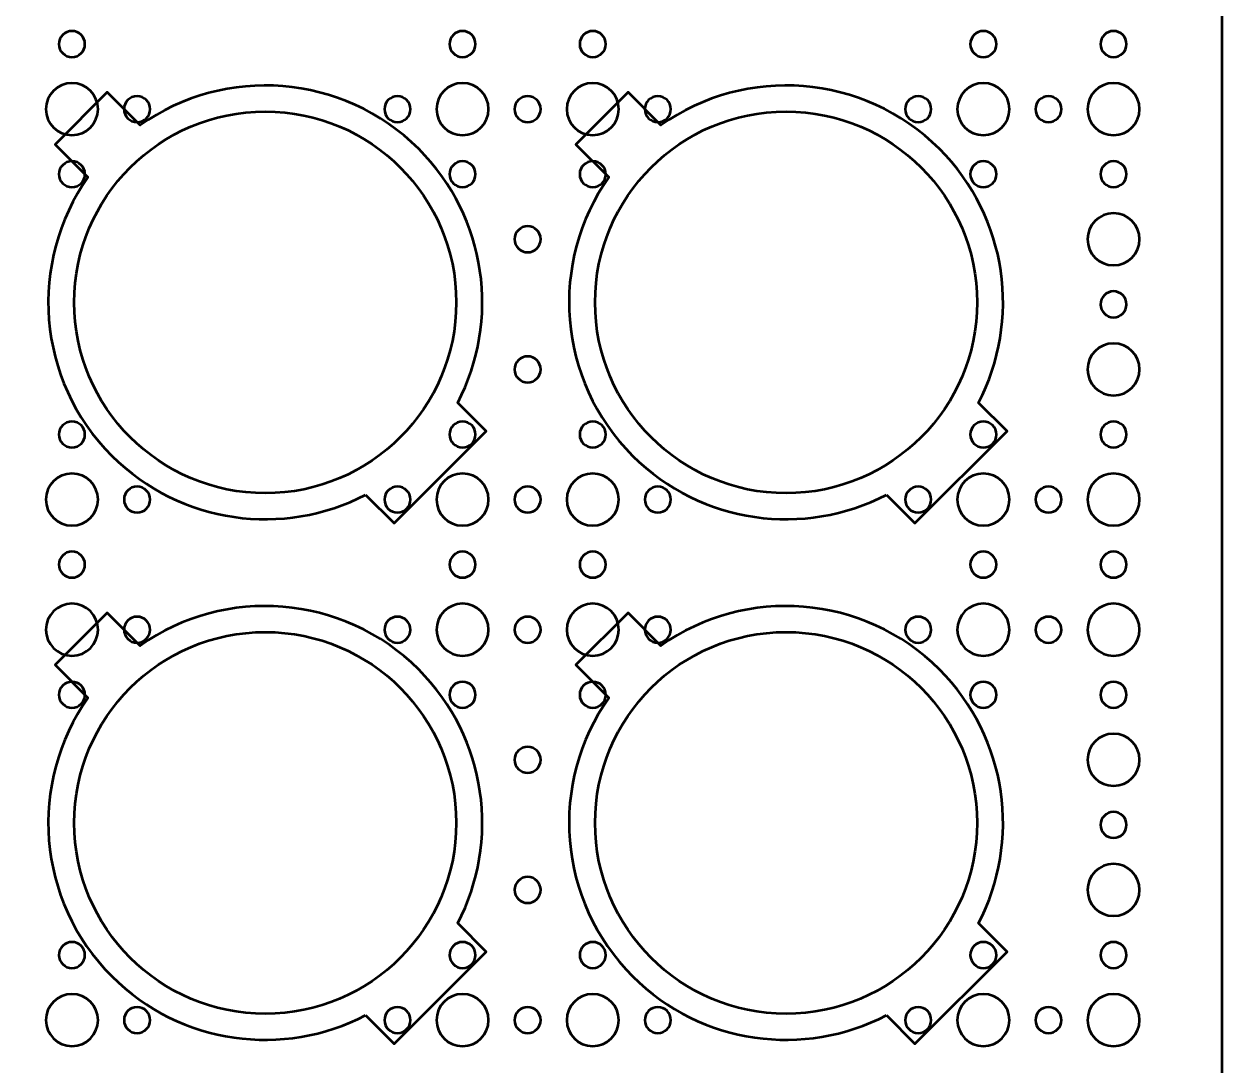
# Model space of a CAD drawing. Header units: centimetres. Extents: x -25 to 25, y -21 to 21.
# Drawn here: x 11.2 to 25, y -2.77 to 9.23 of the extents above; entities that cross this region are included whole.
import ezdxf

# ---------------------------------------------------------------- set-up
doc = ezdxf.new("R2010")
doc.units = ezdxf.units.CM
doc.header["$MEASUREMENT"] = 0
doc.layers.add('Layer 1', color=7, linetype='Continuous')

msp = doc.modelspace()

# ---------------------------------------------------------------- linework, layer by layer
at = {"layer": 'Layer 1', "lineweight": 53}
msp.add_lwpolyline([(-25, -21), (25, -21), (25, 21), (-25, 21), (-25, -21)], close=True, dxfattribs=at)
for centre in [(13.97716, 6.02285), (19.97716, 6.02285), (13.97716, 0.02285), (19.97716, 0.02285)]:
    msp.add_ellipse(centre, major_axis=(0, 2.2), ratio=1, dxfattribs=at)
for points in [[(11.6, 9.00002), (11.6, 9.08286), (11.66716, 9.15002), (11.75, 9.15002), (11.75, 9.15002), (11.83284, 9.15002), (11.9, 9.08286), (11.9, 9.00002), (11.9, 9.00002), (11.9, 8.91718), (11.83284, 8.85002), (11.75, 8.85002), (11.75, 8.85002), (11.66716, 8.85002), (11.6, 8.91718), (11.6, 9.00002)], [(16.1, 9.00002), (16.1, 9.08286), (16.16716, 9.15002), (16.25, 9.15002), (16.25, 9.15002), (16.33284, 9.15002), (16.4, 9.08286), (16.4, 9.00002), (16.4, 9.00002), (16.4, 8.91718), (16.33284, 8.85002), (16.25, 8.85002), (16.25, 8.85002), (16.16716, 8.85002), (16.1, 8.91718), (16.1, 9.00002)], [(17.6, 9.00002), (17.6, 9.08286), (17.66716, 9.15002), (17.75, 9.15002), (17.75, 9.15002), (17.83284, 9.15002), (17.9, 9.08286), (17.9, 9.00002), (17.9, 9.00002), (17.9, 8.91718), (17.83284, 8.85002), (17.75, 8.85002), (17.75, 8.85002), (17.66716, 8.85002), (17.6, 8.91718), (17.6, 9.00002)], [(22.1, 9.00002), (22.1, 9.08286), (22.16716, 9.15002), (22.25, 9.15002), (22.25, 9.15002), (22.33284, 9.15002), (22.4, 9.08286), (22.4, 9.00002), (22.4, 9.00002), (22.4, 8.91718), (22.33284, 8.85002), (22.25, 8.85002), (22.25, 8.85002), (22.16716, 8.85002), (22.1, 8.91718), (22.1, 9.00002)], [(23.6, 9.00002), (23.6, 9.08286), (23.66716, 9.15002), (23.75, 9.15002), (23.75, 9.15002), (23.83284, 9.15002), (23.9, 9.08286), (23.9, 9.00002), (23.9, 9.00002), (23.9, 8.91718), (23.83284, 8.85002), (23.75, 8.85002), (23.75, 8.85002), (23.66716, 8.85002), (23.6, 8.91718), (23.6, 9.00002)], [(11.75, 8.55002), (11.91569, 8.55002), (12.05, 8.41571), (12.05, 8.25002), (12.05, 8.25002), (12.05, 8.08433), (11.91569, 7.95002), (11.75, 7.95002), (11.75, 7.95002), (11.58431, 7.95002), (11.45, 8.08433), (11.45, 8.25002), (11.45, 8.25002), (11.45, 8.41571), (11.58431, 8.55002), (11.75, 8.55002)], [(16.25, 8.55002), (16.41569, 8.55002), (16.55, 8.41571), (16.55, 8.25002), (16.55, 8.25002), (16.55, 8.08433), (16.41569, 7.95002), (16.25, 7.95002), (16.25, 7.95002), (16.08431, 7.95002), (15.95, 8.08433), (15.95, 8.25002), (15.95, 8.25002), (15.95, 8.41571), (16.08431, 8.55002), (16.25, 8.55002)], [(17.75, 8.55002), (17.91569, 8.55002), (18.05, 8.41571), (18.05, 8.25002), (18.05, 8.25002), (18.05, 8.08433), (17.91569, 7.95002), (17.75, 7.95002), (17.75, 7.95002), (17.58431, 7.95002), (17.45, 8.08433), (17.45, 8.25002), (17.45, 8.25002), (17.45, 8.41571), (17.58431, 8.55002), (17.75, 8.55002)], [(22.25, 8.55002), (22.41569, 8.55002), (22.55, 8.41571), (22.55, 8.25002), (22.55, 8.25002), (22.55, 8.08433), (22.41569, 7.95002), (22.25, 7.95002), (22.25, 7.95002), (22.08431, 7.95002), (21.95, 8.08433), (21.95, 8.25002), (21.95, 8.25002), (21.95, 8.41571), (22.08431, 8.55002), (22.25, 8.55002)], [(23.75, 8.55002), (23.91569, 8.55002), (24.05, 8.41571), (24.05, 8.25002), (24.05, 8.25002), (24.05, 8.08433), (23.91569, 7.95002), (23.75, 7.95002), (23.75, 7.95002), (23.58431, 7.95002), (23.45, 8.08433), (23.45, 8.25002), (23.45, 8.25002), (23.45, 8.41571), (23.58431, 8.55002), (23.75, 8.55002)], [(12.5, 8.40002), (12.58284, 8.40002), (12.65, 8.33286), (12.65, 8.25002), (12.65, 8.25002), (12.65, 8.16718), (12.58284, 8.10002), (12.5, 8.10002), (12.5, 8.10002), (12.41716, 8.10002), (12.35, 8.16718), (12.35, 8.25002), (12.35, 8.25002), (12.35, 8.33286), (12.41716, 8.40002), (12.5, 8.40002)], [(15.5, 8.40002), (15.58284, 8.40002), (15.65, 8.33286), (15.65, 8.25002), (15.65, 8.25002), (15.65, 8.16718), (15.58284, 8.10002), (15.5, 8.10002), (15.5, 8.10002), (15.41716, 8.10002), (15.35, 8.16718), (15.35, 8.25002), (15.35, 8.25002), (15.35, 8.33286), (15.41716, 8.40002), (15.5, 8.40002)], [(17, 8.40002), (17.08284, 8.40002), (17.15, 8.33286), (17.15, 8.25002), (17.15, 8.25002), (17.15, 8.16718), (17.08284, 8.10002), (17, 8.10002), (17, 8.10002), (16.91716, 8.10002), (16.85, 8.16718), (16.85, 8.25002), (16.85, 8.25002), (16.85, 8.33286), (16.91716, 8.40002), (17, 8.40002)], [(18.5, 8.40002), (18.58284, 8.40002), (18.65, 8.33286), (18.65, 8.25002), (18.65, 8.25002), (18.65, 8.16718), (18.58284, 8.10002), (18.5, 8.10002), (18.5, 8.10002), (18.41716, 8.10002), (18.35, 8.16718), (18.35, 8.25002), (18.35, 8.25002), (18.35, 8.33286), (18.41716, 8.40002), (18.5, 8.40002)], [(21.5, 8.40002), (21.58284, 8.40002), (21.65, 8.33286), (21.65, 8.25002), (21.65, 8.25002), (21.65, 8.16718), (21.58284, 8.10002), (21.5, 8.10002), (21.5, 8.10002), (21.41716, 8.10002), (21.35, 8.16718), (21.35, 8.25002), (21.35, 8.25002), (21.35, 8.33286), (21.41716, 8.40002), (21.5, 8.40002)], [(23, 8.40002), (23.08284, 8.40002), (23.15, 8.33286), (23.15, 8.25002), (23.15, 8.25002), (23.15, 8.16718), (23.08284, 8.10002), (23, 8.10002), (23, 8.10002), (22.91716, 8.10002), (22.85, 8.16718), (22.85, 8.25002), (22.85, 8.25002), (22.85, 8.33286), (22.91716, 8.40002), (23, 8.40002)], [(11.6, 7.50002), (11.6, 7.58286), (11.66716, 7.65002), (11.75, 7.65002), (11.75, 7.65002), (11.83284, 7.65002), (11.9, 7.58286), (11.9, 7.50002), (11.9, 7.50002), (11.9, 7.41718), (11.83284, 7.35002), (11.75, 7.35002), (11.75, 7.35002), (11.66716, 7.35002), (11.6, 7.41718), (11.6, 7.50002)], [(16.1, 7.50002), (16.1, 7.58286), (16.16716, 7.65002), (16.25, 7.65002), (16.25, 7.65002), (16.33284, 7.65002), (16.4, 7.58286), (16.4, 7.50002), (16.4, 7.50002), (16.4, 7.41718), (16.33284, 7.35002), (16.25, 7.35002), (16.25, 7.35002), (16.16716, 7.35002), (16.1, 7.41718), (16.1, 7.50002)], [(17.6, 7.50002), (17.6, 7.58286), (17.66716, 7.65002), (17.75, 7.65002), (17.75, 7.65002), (17.83284, 7.65002), (17.9, 7.58286), (17.9, 7.50002), (17.9, 7.50002), (17.9, 7.41718), (17.83284, 7.35002), (17.75, 7.35002), (17.75, 7.35002), (17.66716, 7.35002), (17.6, 7.41718), (17.6, 7.50002)], [(22.1, 7.50002), (22.1, 7.58286), (22.16716, 7.65002), (22.25, 7.65002), (22.25, 7.65002), (22.33284, 7.65002), (22.4, 7.58286), (22.4, 7.50002), (22.4, 7.50002), (22.4, 7.41718), (22.33284, 7.35002), (22.25, 7.35002), (22.25, 7.35002), (22.16716, 7.35002), (22.1, 7.41718), (22.1, 7.50002)], [(23.6, 7.50002), (23.6, 7.58286), (23.66716, 7.65002), (23.75, 7.65002), (23.75, 7.65002), (23.83284, 7.65002), (23.9, 7.58286), (23.9, 7.50002), (23.9, 7.50002), (23.9, 7.41718), (23.83284, 7.35002), (23.75, 7.35002), (23.75, 7.35002), (23.66716, 7.35002), (23.6, 7.41718), (23.6, 7.50002)], [(23.45, 6.75002), (23.45, 6.91571), (23.58431, 7.05002), (23.75, 7.05002), (23.75, 7.05002), (23.91569, 7.05002), (24.05, 6.91571), (24.05, 6.75002), (24.05, 6.75002), (24.05, 6.58433), (23.91569, 6.45002), (23.75, 6.45002), (23.75, 6.45002), (23.58431, 6.45002), (23.45, 6.58433), (23.45, 6.75002)], [(17, 6.90002), (17.08284, 6.90002), (17.15, 6.83286), (17.15, 6.75002), (17.15, 6.75002), (17.15, 6.66718), (17.08284, 6.60002), (17, 6.60002), (17, 6.60002), (16.91716, 6.60002), (16.85, 6.66718), (16.85, 6.75002), (16.85, 6.75002), (16.85, 6.83286), (16.91716, 6.90002), (17, 6.90002)], [(23.6, 6.00002), (23.6, 6.08286), (23.66716, 6.15002), (23.75, 6.15002), (23.75, 6.15002), (23.83284, 6.15002), (23.9, 6.08286), (23.9, 6.00002), (23.9, 6.00002), (23.9, 5.91718), (23.83284, 5.85002), (23.75, 5.85002), (23.75, 5.85002), (23.66716, 5.85002), (23.6, 5.91718), (23.6, 6.00002)], [(23.45, 5.25002), (23.45, 5.41571), (23.58431, 5.55002), (23.75, 5.55002), (23.75, 5.55002), (23.91569, 5.55002), (24.05, 5.41571), (24.05, 5.25002), (24.05, 5.25002), (24.05, 5.08433), (23.91569, 4.95002), (23.75, 4.95002), (23.75, 4.95002), (23.58431, 4.95002), (23.45, 5.08433), (23.45, 5.25002)], [(17, 5.40002), (17.08284, 5.40002), (17.15, 5.33286), (17.15, 5.25002), (17.15, 5.25002), (17.15, 5.16718), (17.08284, 5.10002), (17, 5.10002), (17, 5.10002), (16.91716, 5.10002), (16.85, 5.16718), (16.85, 5.25002), (16.85, 5.25002), (16.85, 5.33286), (16.91716, 5.40002), (17, 5.40002)], [(11.6, 4.50002), (11.6, 4.58286), (11.66716, 4.65002), (11.75, 4.65002), (11.75, 4.65002), (11.83284, 4.65002), (11.9, 4.58286), (11.9, 4.50002), (11.9, 4.50002), (11.9, 4.41718), (11.83284, 4.35002), (11.75, 4.35002), (11.75, 4.35002), (11.66716, 4.35002), (11.6, 4.41718), (11.6, 4.50002)], [(16.1, 4.50002), (16.1, 4.58286), (16.16716, 4.65002), (16.25, 4.65002), (16.25, 4.65002), (16.33284, 4.65002), (16.4, 4.58286), (16.4, 4.50002), (16.4, 4.50002), (16.4, 4.41718), (16.33284, 4.35002), (16.25, 4.35002), (16.25, 4.35002), (16.16716, 4.35002), (16.1, 4.41718), (16.1, 4.50002)], [(17.6, 4.50002), (17.6, 4.58286), (17.66716, 4.65002), (17.75, 4.65002), (17.75, 4.65002), (17.83284, 4.65002), (17.9, 4.58286), (17.9, 4.50002), (17.9, 4.50002), (17.9, 4.41718), (17.83284, 4.35002), (17.75, 4.35002), (17.75, 4.35002), (17.66716, 4.35002), (17.6, 4.41718), (17.6, 4.50002)], [(22.1, 4.50002), (22.1, 4.58286), (22.16716, 4.65002), (22.25, 4.65002), (22.25, 4.65002), (22.33284, 4.65002), (22.4, 4.58286), (22.4, 4.50002), (22.4, 4.50002), (22.4, 4.41718), (22.33284, 4.35002), (22.25, 4.35002), (22.25, 4.35002), (22.16716, 4.35002), (22.1, 4.41718), (22.1, 4.50002)], [(23.6, 4.50002), (23.6, 4.58286), (23.66716, 4.65002), (23.75, 4.65002), (23.75, 4.65002), (23.83284, 4.65002), (23.9, 4.58286), (23.9, 4.50002), (23.9, 4.50002), (23.9, 4.41718), (23.83284, 4.35002), (23.75, 4.35002), (23.75, 4.35002), (23.66716, 4.35002), (23.6, 4.41718), (23.6, 4.50002)], [(11.75, 4.05002), (11.91569, 4.05002), (12.05, 3.91571), (12.05, 3.75002), (12.05, 3.75002), (12.05, 3.58433), (11.91569, 3.45002), (11.75, 3.45002), (11.75, 3.45002), (11.58431, 3.45002), (11.45, 3.58433), (11.45, 3.75002), (11.45, 3.75002), (11.45, 3.91571), (11.58431, 4.05002), (11.75, 4.05002)], [(16.25, 4.05002), (16.41569, 4.05002), (16.55, 3.91571), (16.55, 3.75002), (16.55, 3.75002), (16.55, 3.58433), (16.41569, 3.45002), (16.25, 3.45002), (16.25, 3.45002), (16.08431, 3.45002), (15.95, 3.58433), (15.95, 3.75002), (15.95, 3.75002), (15.95, 3.91571), (16.08431, 4.05002), (16.25, 4.05002)], [(17.75, 4.05002), (17.91569, 4.05002), (18.05, 3.91571), (18.05, 3.75002), (18.05, 3.75002), (18.05, 3.58433), (17.91569, 3.45002), (17.75, 3.45002), (17.75, 3.45002), (17.58431, 3.45002), (17.45, 3.58433), (17.45, 3.75002), (17.45, 3.75002), (17.45, 3.91571), (17.58431, 4.05002), (17.75, 4.05002)], [(22.25, 4.05002), (22.41569, 4.05002), (22.55, 3.91571), (22.55, 3.75002), (22.55, 3.75002), (22.55, 3.58433), (22.41569, 3.45002), (22.25, 3.45002), (22.25, 3.45002), (22.08431, 3.45002), (21.95, 3.58433), (21.95, 3.75002), (21.95, 3.75002), (21.95, 3.91571), (22.08431, 4.05002), (22.25, 4.05002)], [(23.75, 4.05002), (23.91569, 4.05002), (24.05, 3.91571), (24.05, 3.75002), (24.05, 3.75002), (24.05, 3.58433), (23.91569, 3.45002), (23.75, 3.45002), (23.75, 3.45002), (23.58431, 3.45002), (23.45, 3.58433), (23.45, 3.75002), (23.45, 3.75002), (23.45, 3.91571), (23.58431, 4.05002), (23.75, 4.05002)], [(12.5, 3.90002), (12.58284, 3.90002), (12.65, 3.83286), (12.65, 3.75002), (12.65, 3.75002), (12.65, 3.66718), (12.58284, 3.60002), (12.5, 3.60002), (12.5, 3.60002), (12.41716, 3.60002), (12.35, 3.66718), (12.35, 3.75002), (12.35, 3.75002), (12.35, 3.83286), (12.41716, 3.90002), (12.5, 3.90002)], [(15.5, 3.90002), (15.58284, 3.90002), (15.65, 3.83286), (15.65, 3.75002), (15.65, 3.75002), (15.65, 3.66718), (15.58284, 3.60002), (15.5, 3.60002), (15.5, 3.60002), (15.41716, 3.60002), (15.35, 3.66718), (15.35, 3.75002), (15.35, 3.75002), (15.35, 3.83286), (15.41716, 3.90002), (15.5, 3.90002)], [(17, 3.90002), (17.08284, 3.90002), (17.15, 3.83286), (17.15, 3.75002), (17.15, 3.75002), (17.15, 3.66718), (17.08284, 3.60002), (17, 3.60002), (17, 3.60002), (16.91716, 3.60002), (16.85, 3.66718), (16.85, 3.75002), (16.85, 3.75002), (16.85, 3.83286), (16.91716, 3.90002), (17, 3.90002)], [(18.5, 3.90002), (18.58284, 3.90002), (18.65, 3.83286), (18.65, 3.75002), (18.65, 3.75002), (18.65, 3.66718), (18.58284, 3.60002), (18.5, 3.60002), (18.5, 3.60002), (18.41716, 3.60002), (18.35, 3.66718), (18.35, 3.75002), (18.35, 3.75002), (18.35, 3.83286), (18.41716, 3.90002), (18.5, 3.90002)], [(21.5, 3.90002), (21.58284, 3.90002), (21.65, 3.83286), (21.65, 3.75002), (21.65, 3.75002), (21.65, 3.66718), (21.58284, 3.60002), (21.5, 3.60002), (21.5, 3.60002), (21.41716, 3.60002), (21.35, 3.66718), (21.35, 3.75002), (21.35, 3.75002), (21.35, 3.83286), (21.41716, 3.90002), (21.5, 3.90002)], [(23, 3.90002), (23.08284, 3.90002), (23.15, 3.83286), (23.15, 3.75002), (23.15, 3.75002), (23.15, 3.66718), (23.08284, 3.60002), (23, 3.60002), (23, 3.60002), (22.91716, 3.60002), (22.85, 3.66718), (22.85, 3.75002), (22.85, 3.75002), (22.85, 3.83286), (22.91716, 3.90002), (23, 3.90002)], [(11.6, 3.00002), (11.6, 3.08286), (11.66716, 3.15002), (11.75, 3.15002), (11.75, 3.15002), (11.83284, 3.15002), (11.9, 3.08286), (11.9, 3.00002), (11.9, 3.00002), (11.9, 2.91718), (11.83284, 2.85002), (11.75, 2.85002), (11.75, 2.85002), (11.66716, 2.85002), (11.6, 2.91718), (11.6, 3.00002)], [(16.1, 3.00002), (16.1, 3.08286), (16.16716, 3.15002), (16.25, 3.15002), (16.25, 3.15002), (16.33284, 3.15002), (16.4, 3.08286), (16.4, 3.00002), (16.4, 3.00002), (16.4, 2.91718), (16.33284, 2.85002), (16.25, 2.85002), (16.25, 2.85002), (16.16716, 2.85002), (16.1, 2.91718), (16.1, 3.00002)], [(17.6, 3.00002), (17.6, 3.08286), (17.66716, 3.15002), (17.75, 3.15002), (17.75, 3.15002), (17.83284, 3.15002), (17.9, 3.08286), (17.9, 3.00002), (17.9, 3.00002), (17.9, 2.91718), (17.83284, 2.85002), (17.75, 2.85002), (17.75, 2.85002), (17.66716, 2.85002), (17.6, 2.91718), (17.6, 3.00002)], [(22.1, 3.00002), (22.1, 3.08286), (22.16716, 3.15002), (22.25, 3.15002), (22.25, 3.15002), (22.33284, 3.15002), (22.4, 3.08286), (22.4, 3.00002), (22.4, 3.00002), (22.4, 2.91718), (22.33284, 2.85002), (22.25, 2.85002), (22.25, 2.85002), (22.16716, 2.85002), (22.1, 2.91718), (22.1, 3.00002)], [(23.6, 3.00002), (23.6, 3.08286), (23.66716, 3.15002), (23.75, 3.15002), (23.75, 3.15002), (23.83284, 3.15002), (23.9, 3.08286), (23.9, 3.00002), (23.9, 3.00002), (23.9, 2.91718), (23.83284, 2.85002), (23.75, 2.85002), (23.75, 2.85002), (23.66716, 2.85002), (23.6, 2.91718), (23.6, 3.00002)], [(11.75, 2.55002), (11.91569, 2.55002), (12.05, 2.41571), (12.05, 2.25002), (12.05, 2.25002), (12.05, 2.08433), (11.91569, 1.95002), (11.75, 1.95002), (11.75, 1.95002), (11.58431, 1.95002), (11.45, 2.08433), (11.45, 2.25002), (11.45, 2.25002), (11.45, 2.41571), (11.58431, 2.55002), (11.75, 2.55002)], [(16.25, 2.55002), (16.41569, 2.55002), (16.55, 2.41571), (16.55, 2.25002), (16.55, 2.25002), (16.55, 2.08433), (16.41569, 1.95002), (16.25, 1.95002), (16.25, 1.95002), (16.08431, 1.95002), (15.95, 2.08433), (15.95, 2.25002), (15.95, 2.25002), (15.95, 2.41571), (16.08431, 2.55002), (16.25, 2.55002)], [(17.75, 2.55002), (17.91569, 2.55002), (18.05, 2.41571), (18.05, 2.25002), (18.05, 2.25002), (18.05, 2.08433), (17.91569, 1.95002), (17.75, 1.95002), (17.75, 1.95002), (17.58431, 1.95002), (17.45, 2.08433), (17.45, 2.25002), (17.45, 2.25002), (17.45, 2.41571), (17.58431, 2.55002), (17.75, 2.55002)], [(22.25, 2.55002), (22.41569, 2.55002), (22.55, 2.41571), (22.55, 2.25002), (22.55, 2.25002), (22.55, 2.08433), (22.41569, 1.95002), (22.25, 1.95002), (22.25, 1.95002), (22.08431, 1.95002), (21.95, 2.08433), (21.95, 2.25002), (21.95, 2.25002), (21.95, 2.41571), (22.08431, 2.55002), (22.25, 2.55002)], [(23.75, 2.55002), (23.91569, 2.55002), (24.05, 2.41571), (24.05, 2.25002), (24.05, 2.25002), (24.05, 2.08433), (23.91569, 1.95002), (23.75, 1.95002), (23.75, 1.95002), (23.58431, 1.95002), (23.45, 2.08433), (23.45, 2.25002), (23.45, 2.25002), (23.45, 2.41571), (23.58431, 2.55002), (23.75, 2.55002)], [(12.5, 2.40002), (12.58284, 2.40002), (12.65, 2.33286), (12.65, 2.25002), (12.65, 2.25002), (12.65, 2.16718), (12.58284, 2.10002), (12.5, 2.10002), (12.5, 2.10002), (12.41716, 2.10002), (12.35, 2.16718), (12.35, 2.25002), (12.35, 2.25002), (12.35, 2.33286), (12.41716, 2.40002), (12.5, 2.40002)], [(15.5, 2.40002), (15.58284, 2.40002), (15.65, 2.33286), (15.65, 2.25002), (15.65, 2.25002), (15.65, 2.16718), (15.58284, 2.10002), (15.5, 2.10002), (15.5, 2.10002), (15.41716, 2.10002), (15.35, 2.16718), (15.35, 2.25002), (15.35, 2.25002), (15.35, 2.33286), (15.41716, 2.40002), (15.5, 2.40002)], [(17, 2.40002), (17.08284, 2.40002), (17.15, 2.33286), (17.15, 2.25002), (17.15, 2.25002), (17.15, 2.16718), (17.08284, 2.10002), (17, 2.10002), (17, 2.10002), (16.91716, 2.10002), (16.85, 2.16718), (16.85, 2.25002), (16.85, 2.25002), (16.85, 2.33286), (16.91716, 2.40002), (17, 2.40002)], [(18.5, 2.40002), (18.58284, 2.40002), (18.65, 2.33286), (18.65, 2.25002), (18.65, 2.25002), (18.65, 2.16718), (18.58284, 2.10002), (18.5, 2.10002), (18.5, 2.10002), (18.41716, 2.10002), (18.35, 2.16718), (18.35, 2.25002), (18.35, 2.25002), (18.35, 2.33286), (18.41716, 2.40002), (18.5, 2.40002)], [(21.5, 2.40002), (21.58284, 2.40002), (21.65, 2.33286), (21.65, 2.25002), (21.65, 2.25002), (21.65, 2.16718), (21.58284, 2.10002), (21.5, 2.10002), (21.5, 2.10002), (21.41716, 2.10002), (21.35, 2.16718), (21.35, 2.25002), (21.35, 2.25002), (21.35, 2.33286), (21.41716, 2.40002), (21.5, 2.40002)], [(23, 2.40002), (23.08284, 2.40002), (23.15, 2.33286), (23.15, 2.25002), (23.15, 2.25002), (23.15, 2.16718), (23.08284, 2.10002), (23, 2.10002), (23, 2.10002), (22.91716, 2.10002), (22.85, 2.16718), (22.85, 2.25002), (22.85, 2.25002), (22.85, 2.33286), (22.91716, 2.40002), (23, 2.40002)], [(11.6, 1.50002), (11.6, 1.58286), (11.66716, 1.65002), (11.75, 1.65002), (11.75, 1.65002), (11.83284, 1.65002), (11.9, 1.58286), (11.9, 1.50002), (11.9, 1.50002), (11.9, 1.41718), (11.83284, 1.35002), (11.75, 1.35002), (11.75, 1.35002), (11.66716, 1.35002), (11.6, 1.41718), (11.6, 1.50002)], [(16.1, 1.50002), (16.1, 1.58286), (16.16716, 1.65002), (16.25, 1.65002), (16.25, 1.65002), (16.33284, 1.65002), (16.4, 1.58286), (16.4, 1.50002), (16.4, 1.50002), (16.4, 1.41718), (16.33284, 1.35002), (16.25, 1.35002), (16.25, 1.35002), (16.16716, 1.35002), (16.1, 1.41718), (16.1, 1.50002)], [(17.6, 1.50002), (17.6, 1.58286), (17.66716, 1.65002), (17.75, 1.65002), (17.75, 1.65002), (17.83284, 1.65002), (17.9, 1.58286), (17.9, 1.50002), (17.9, 1.50002), (17.9, 1.41718), (17.83284, 1.35002), (17.75, 1.35002), (17.75, 1.35002), (17.66716, 1.35002), (17.6, 1.41718), (17.6, 1.50002)], [(22.1, 1.50002), (22.1, 1.58286), (22.16716, 1.65002), (22.25, 1.65002), (22.25, 1.65002), (22.33284, 1.65002), (22.4, 1.58286), (22.4, 1.50002), (22.4, 1.50002), (22.4, 1.41718), (22.33284, 1.35002), (22.25, 1.35002), (22.25, 1.35002), (22.16716, 1.35002), (22.1, 1.41718), (22.1, 1.50002)], [(23.6, 1.50002), (23.6, 1.58286), (23.66716, 1.65002), (23.75, 1.65002), (23.75, 1.65002), (23.83284, 1.65002), (23.9, 1.58286), (23.9, 1.50002), (23.9, 1.50002), (23.9, 1.41718), (23.83284, 1.35002), (23.75, 1.35002), (23.75, 1.35002), (23.66716, 1.35002), (23.6, 1.41718), (23.6, 1.50002)], [(23.45, 0.75002), (23.45, 0.91571), (23.58431, 1.05002), (23.75, 1.05002), (23.75, 1.05002), (23.91569, 1.05002), (24.05, 0.91571), (24.05, 0.75002), (24.05, 0.75002), (24.05, 0.58433), (23.91569, 0.45002), (23.75, 0.45002), (23.75, 0.45002), (23.58431, 0.45002), (23.45, 0.58433), (23.45, 0.75002)], [(17, 0.90002), (17.08284, 0.90002), (17.15, 0.83286), (17.15, 0.75002), (17.15, 0.75002), (17.15, 0.66718), (17.08284, 0.60002), (17, 0.60002), (17, 0.60002), (16.91716, 0.60002), (16.85, 0.66718), (16.85, 0.75002), (16.85, 0.75002), (16.85, 0.83286), (16.91716, 0.90002), (17, 0.90002)], [(23.6, 0.00002), (23.6, 0.08286), (23.66716, 0.15002), (23.75, 0.15002), (23.75, 0.15002), (23.83284, 0.15002), (23.9, 0.08286), (23.9, 0.00002), (23.9, 0.00002), (23.9, -0.08282), (23.83284, -0.14998), (23.75, -0.14998), (23.75, -0.14998), (23.66716, -0.14998), (23.6, -0.08282), (23.6, 0.00002)], [(23.45, -0.74998), (23.45, -0.58429), (23.58431, -0.44998), (23.75, -0.44998), (23.75, -0.44998), (23.91569, -0.44998), (24.05, -0.58429), (24.05, -0.74998), (24.05, -0.74998), (24.05, -0.91567), (23.91569, -1.04998), (23.75, -1.04998), (23.75, -1.04998), (23.58431, -1.04998), (23.45, -0.91567), (23.45, -0.74998)], [(17, -0.59998), (17.08284, -0.59998), (17.15, -0.66714), (17.15, -0.74998), (17.15, -0.74998), (17.15, -0.83282), (17.08284, -0.89998), (17, -0.89998), (17, -0.89998), (16.91716, -0.89998), (16.85, -0.83282), (16.85, -0.74998), (16.85, -0.74998), (16.85, -0.66714), (16.91716, -0.59998), (17, -0.59998)], [(11.6, -1.49998), (11.6, -1.41714), (11.66716, -1.34998), (11.75, -1.34998), (11.75, -1.34998), (11.83284, -1.34998), (11.9, -1.41714), (11.9, -1.49998), (11.9, -1.49998), (11.9, -1.58282), (11.83284, -1.64998), (11.75, -1.64998), (11.75, -1.64998), (11.66716, -1.64998), (11.6, -1.58282), (11.6, -1.49998)], [(16.1, -1.49998), (16.1, -1.41714), (16.16716, -1.34998), (16.25, -1.34998), (16.25, -1.34998), (16.33284, -1.34998), (16.4, -1.41714), (16.4, -1.49998), (16.4, -1.49998), (16.4, -1.58282), (16.33284, -1.64998), (16.25, -1.64998), (16.25, -1.64998), (16.16716, -1.64998), (16.1, -1.58282), (16.1, -1.49998)], [(17.6, -1.49998), (17.6, -1.41714), (17.66716, -1.34998), (17.75, -1.34998), (17.75, -1.34998), (17.83284, -1.34998), (17.9, -1.41714), (17.9, -1.49998), (17.9, -1.49998), (17.9, -1.58282), (17.83284, -1.64998), (17.75, -1.64998), (17.75, -1.64998), (17.66716, -1.64998), (17.6, -1.58282), (17.6, -1.49998)], [(22.1, -1.49998), (22.1, -1.41714), (22.16716, -1.34998), (22.25, -1.34998), (22.25, -1.34998), (22.33284, -1.34998), (22.4, -1.41714), (22.4, -1.49998), (22.4, -1.49998), (22.4, -1.58282), (22.33284, -1.64998), (22.25, -1.64998), (22.25, -1.64998), (22.16716, -1.64998), (22.1, -1.58282), (22.1, -1.49998)], [(23.6, -1.49998), (23.6, -1.41714), (23.66716, -1.34998), (23.75, -1.34998), (23.75, -1.34998), (23.83284, -1.34998), (23.9, -1.41714), (23.9, -1.49998), (23.9, -1.49998), (23.9, -1.58282), (23.83284, -1.64998), (23.75, -1.64998), (23.75, -1.64998), (23.66716, -1.64998), (23.6, -1.58282), (23.6, -1.49998)], [(11.75, -1.94998), (11.91569, -1.94998), (12.05, -2.08429), (12.05, -2.24998), (12.05, -2.24998), (12.05, -2.41567), (11.91569, -2.54998), (11.75, -2.54998), (11.75, -2.54998), (11.58431, -2.54998), (11.45, -2.41567), (11.45, -2.24998), (11.45, -2.24998), (11.45, -2.08429), (11.58431, -1.94998), (11.75, -1.94998)], [(16.25, -1.94998), (16.41569, -1.94998), (16.55, -2.08429), (16.55, -2.24998), (16.55, -2.24998), (16.55, -2.41567), (16.41569, -2.54998), (16.25, -2.54998), (16.25, -2.54998), (16.08431, -2.54998), (15.95, -2.41567), (15.95, -2.24998), (15.95, -2.24998), (15.95, -2.08429), (16.08431, -1.94998), (16.25, -1.94998)], [(17.75, -1.94998), (17.91569, -1.94998), (18.05, -2.08429), (18.05, -2.24998), (18.05, -2.24998), (18.05, -2.41567), (17.91569, -2.54998), (17.75, -2.54998), (17.75, -2.54998), (17.58431, -2.54998), (17.45, -2.41567), (17.45, -2.24998), (17.45, -2.24998), (17.45, -2.08429), (17.58431, -1.94998), (17.75, -1.94998)], [(22.25, -1.94998), (22.41569, -1.94998), (22.55, -2.08429), (22.55, -2.24998), (22.55, -2.24998), (22.55, -2.41567), (22.41569, -2.54998), (22.25, -2.54998), (22.25, -2.54998), (22.08431, -2.54998), (21.95, -2.41567), (21.95, -2.24998), (21.95, -2.24998), (21.95, -2.08429), (22.08431, -1.94998), (22.25, -1.94998)], [(23.75, -1.94998), (23.91569, -1.94998), (24.05, -2.08429), (24.05, -2.24998), (24.05, -2.24998), (24.05, -2.41567), (23.91569, -2.54998), (23.75, -2.54998), (23.75, -2.54998), (23.58431, -2.54998), (23.45, -2.41567), (23.45, -2.24998), (23.45, -2.24998), (23.45, -2.08429), (23.58431, -1.94998), (23.75, -1.94998)], [(12.5, -2.09998), (12.58284, -2.09998), (12.65, -2.16714), (12.65, -2.24998), (12.65, -2.24998), (12.65, -2.33282), (12.58284, -2.39998), (12.5, -2.39998), (12.5, -2.39998), (12.41716, -2.39998), (12.35, -2.33282), (12.35, -2.24998), (12.35, -2.24998), (12.35, -2.16714), (12.41716, -2.09998), (12.5, -2.09998)], [(15.5, -2.09998), (15.58284, -2.09998), (15.65, -2.16714), (15.65, -2.24998), (15.65, -2.24998), (15.65, -2.33282), (15.58284, -2.39998), (15.5, -2.39998), (15.5, -2.39998), (15.41716, -2.39998), (15.35, -2.33282), (15.35, -2.24998), (15.35, -2.24998), (15.35, -2.16714), (15.41716, -2.09998), (15.5, -2.09998)], [(17, -2.09998), (17.08284, -2.09998), (17.15, -2.16714), (17.15, -2.24998), (17.15, -2.24998), (17.15, -2.33282), (17.08284, -2.39998), (17, -2.39998), (17, -2.39998), (16.91716, -2.39998), (16.85, -2.33282), (16.85, -2.24998), (16.85, -2.24998), (16.85, -2.16714), (16.91716, -2.09998), (17, -2.09998)], [(18.5, -2.09998), (18.58284, -2.09998), (18.65, -2.16714), (18.65, -2.24998), (18.65, -2.24998), (18.65, -2.33282), (18.58284, -2.39998), (18.5, -2.39998), (18.5, -2.39998), (18.41716, -2.39998), (18.35, -2.33282), (18.35, -2.24998), (18.35, -2.24998), (18.35, -2.16714), (18.41716, -2.09998), (18.5, -2.09998)], [(21.5, -2.09998), (21.58284, -2.09998), (21.65, -2.16714), (21.65, -2.24998), (21.65, -2.24998), (21.65, -2.33282), (21.58284, -2.39998), (21.5, -2.39998), (21.5, -2.39998), (21.41716, -2.39998), (21.35, -2.33282), (21.35, -2.24998), (21.35, -2.24998), (21.35, -2.16714), (21.41716, -2.09998), (21.5, -2.09998)], [(23, -2.09998), (23.08284, -2.09998), (23.15, -2.16714), (23.15, -2.24998), (23.15, -2.24998), (23.15, -2.33282), (23.08284, -2.39998), (23, -2.39998), (23, -2.39998), (22.91716, -2.39998), (22.85, -2.33282), (22.85, -2.24998), (22.85, -2.24998), (22.85, -2.16714), (22.91716, -2.09998), (23, -2.09998)]]:
    msp.add_open_spline(points, degree=3, knots=[0, 0, 0, 0, 0.2, 0.2, 0.2, 0.2, 0.4, 0.4, 0.4, 0.4, 0.6, 0.6, 0.6, 0.6, 1, 1, 1, 1], dxfattribs=at)
at = {"layer": 'Layer 1', "color": 5, "lineweight": 53}
for points in [[(15.13361, 3.80574), (14.19115, 3.31382), (13.00093, 3.46354), (12.2094, 4.25508), (12.2094, 4.25508), (11.33554, 5.12894), (11.24398, 6.48869), (11.93443, 7.46454), (11.93443, 7.46454), (11.93443, 7.46454), (11.55532, 7.84365), (11.55532, 7.84365), (11.55532, 7.84365), (11.55532, 7.84365), (12.15636, 8.44469), (12.15636, 8.44469), (12.15636, 8.44469), (12.15636, 8.44469), (12.53547, 8.06558), (12.53547, 8.06558), (12.53547, 8.06558), (13.51132, 8.75603), (14.87107, 8.66447), (15.74493, 7.79061), (15.74493, 7.79061), (16.53647, 6.99908), (16.68619, 5.80886), (16.19427, 4.8664), (16.19427, 4.8664), (16.19427, 4.8664), (16.52275, 4.53792), (16.52275, 4.53792), (16.52275, 4.53792), (16.52275, 4.53792), (15.46209, 3.47726), (15.46209, 3.47726), (15.46209, 3.47726), (15.46209, 3.47726), (15.13361, 3.80574), (15.13361, 3.80574)], [(21.13361, 3.80574), (20.19115, 3.31382), (19.00093, 3.46354), (18.2094, 4.25508), (18.2094, 4.25508), (17.33554, 5.12894), (17.24398, 6.48869), (17.93443, 7.46454), (17.93443, 7.46454), (17.93443, 7.46454), (17.55532, 7.84365), (17.55532, 7.84365), (17.55532, 7.84365), (17.55532, 7.84365), (18.15636, 8.44469), (18.15636, 8.44469), (18.15636, 8.44469), (18.15636, 8.44469), (18.53547, 8.06558), (18.53547, 8.06558), (18.53547, 8.06558), (19.51132, 8.75603), (20.87107, 8.66447), (21.74493, 7.79061), (21.74493, 7.79061), (22.53647, 6.99908), (22.68619, 5.80886), (22.19427, 4.8664), (22.19427, 4.8664), (22.19427, 4.8664), (22.52275, 4.53792), (22.52275, 4.53792), (22.52275, 4.53792), (22.52275, 4.53792), (21.46209, 3.47726), (21.46209, 3.47726), (21.46209, 3.47726), (21.46209, 3.47726), (21.13361, 3.80574), (21.13361, 3.80574)], [(15.13361, -2.19426), (14.19115, -2.68618), (13.00093, -2.53646), (12.2094, -1.74492), (12.2094, -1.74492), (11.33554, -0.87106), (11.24398, 0.48869), (11.93443, 1.46454), (11.93443, 1.46454), (11.93443, 1.46454), (11.55532, 1.84365), (11.55532, 1.84365), (11.55532, 1.84365), (11.55532, 1.84365), (12.15636, 2.44469), (12.15636, 2.44469), (12.15636, 2.44469), (12.15636, 2.44469), (12.53547, 2.06558), (12.53547, 2.06558), (12.53547, 2.06558), (13.51132, 2.75603), (14.87107, 2.66447), (15.74493, 1.79061), (15.74493, 1.79061), (16.53647, 0.99908), (16.68619, -0.19114), (16.19427, -1.1336), (16.19427, -1.1336), (16.19427, -1.1336), (16.52275, -1.46208), (16.52275, -1.46208), (16.52275, -1.46208), (16.52275, -1.46208), (15.46209, -2.52274), (15.46209, -2.52274), (15.46209, -2.52274), (15.46209, -2.52274), (15.13361, -2.19426), (15.13361, -2.19426)], [(21.13361, -2.19426), (20.19115, -2.68618), (19.00093, -2.53646), (18.2094, -1.74492), (18.2094, -1.74492), (17.33554, -0.87106), (17.24398, 0.48869), (17.93443, 1.46454), (17.93443, 1.46454), (17.93443, 1.46454), (17.55532, 1.84365), (17.55532, 1.84365), (17.55532, 1.84365), (17.55532, 1.84365), (18.15636, 2.44469), (18.15636, 2.44469), (18.15636, 2.44469), (18.15636, 2.44469), (18.53547, 2.06558), (18.53547, 2.06558), (18.53547, 2.06558), (19.51132, 2.75603), (20.87107, 2.66447), (21.74493, 1.79061), (21.74493, 1.79061), (22.53647, 0.99908), (22.68619, -0.19114), (22.19427, -1.1336), (22.19427, -1.1336), (22.19427, -1.1336), (22.52275, -1.46208), (22.52275, -1.46208), (22.52275, -1.46208), (22.52275, -1.46208), (21.46209, -2.52274), (21.46209, -2.52274), (21.46209, -2.52274), (21.46209, -2.52274), (21.13361, -2.19426), (21.13361, -2.19426)]]:
    msp.add_open_spline(points, degree=3, knots=[0, 0, 0, 0, 0.09090909, 0.09090909, 0.09090909, 0.09090909, 0.18181818, 0.18181818, 0.18181818, 0.18181818, 0.27272727, 0.27272727, 0.27272727, 0.27272727, 0.36363636, 0.36363636, 0.36363636, 0.36363636, 0.45454545, 0.45454545, 0.45454545, 0.45454545, 0.54545455, 0.54545455, 0.54545455, 0.54545455, 0.63636364, 0.63636364, 0.63636364, 0.63636364, 0.72727273, 0.72727273, 0.72727273, 0.72727273, 0.81818182, 0.81818182, 0.81818182, 0.81818182, 1, 1, 1, 1], dxfattribs=at)

doc.saveas('drawing.dxf')
